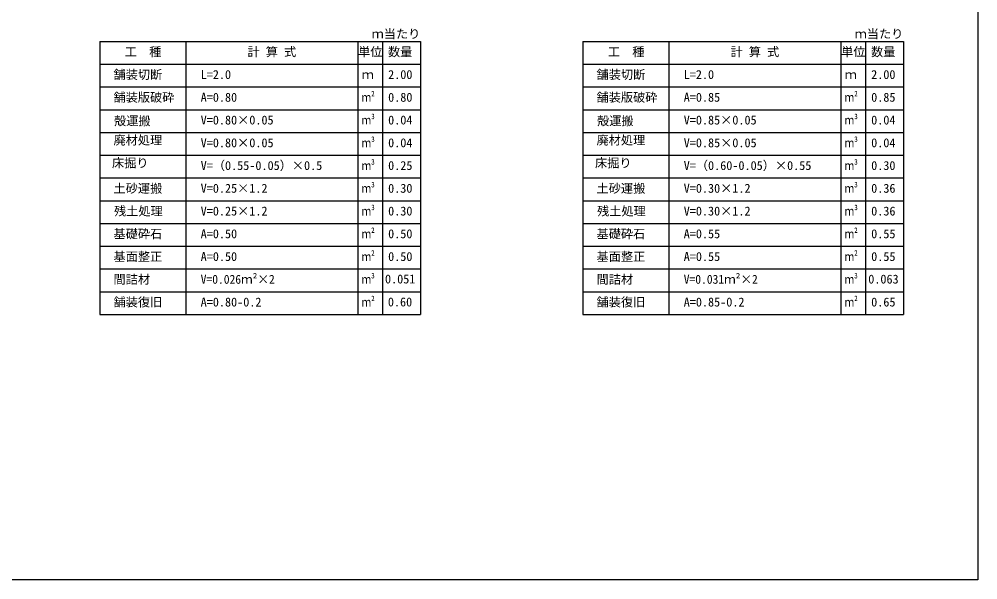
# Model space of a CAD drawing. Units: millimetres, scale not verified. Extents: x -9755 to 16726, y -7413 to 4835.
# Drawn here: x -6805 to -3855, y -2028 to -303 of the extents above; entities that cross this region are included whole.
import ezdxf
from ezdxf.enums import TextEntityAlignment as Align

# ---------------------------------------------------------------- set-up
doc = ezdxf.new("R2010")
doc.units = ezdxf.units.MM
doc.header["$LTSCALE"] = 15
doc.layers.add('0-7', color=4, linetype='Continuous')
doc.layers.add('0-F', color=5, linetype='Continuous')
doc.styles.add('ＭＳ ゴシック', font='')
doc.styles.get('ＭＳ ゴシック').set_extended_font_data('MS Gothic')

msp = doc.modelspace()

# ---------------------------------------------------------------- linework, layer by layer
at = {"layer": '0-7', "color": 7}
for p, q in [((-6557.55, -371.07), (-6557.55, -1211.07)), ((-6292.32, -371.07), (-6292.32, -1211.07)), ((-5763.51, -371.07), (-5763.51, -1211.07)), ((-5687.73, -371.07), (-5687.73, -1211.07)), ((-5570.85, -371.07), (-5570.85, -1211.07)), ((-5071.13, -371.07), (-5071.13, -1211.07)), ((-4805.9, -371.07), (-4805.9, -1211.07)), ((-4277.09, -371.07), (-4277.09, -1211.07)), ((-4201.3, -371.07), (-4201.3, -1211.07)), ((-4084.42, -371.07), (-4084.42, -1211.07)), ((-6557.55, -441.07), (-5570.85, -441.07)), ((-5071.13, -441.07), (-4084.42, -441.07)), ((-6557.55, -511.07), (-5570.85, -511.07)), ((-5071.13, -511.07), (-4084.42, -511.07)), ((-6557.55, -581.07), (-5570.85, -581.07)), ((-5071.13, -581.07), (-4084.42, -581.07)), ((-6557.55, -651.07), (-5570.85, -651.07)), ((-5071.13, -651.07), (-4084.42, -651.07)), ((-6557.55, -721.07), (-5570.85, -721.07)), ((-5071.13, -721.07), (-4084.42, -721.07)), ((-6557.55, -791.07), (-5570.85, -791.07)), ((-5071.13, -791.07), (-4084.42, -791.07)), ((-6557.55, -861.07), (-5570.85, -861.07)), ((-5071.13, -861.07), (-4084.42, -861.07)), ((-6557.55, -931.07), (-5570.85, -931.07)), ((-5071.13, -931.07), (-4084.42, -931.07)), ((-6557.55, -1001.07), (-5570.85, -1001.07)), ((-5071.13, -1001.07), (-4084.42, -1001.07)), ((-6557.55, -1071.07), (-5570.85, -1071.07)), ((-5071.13, -1071.07), (-4084.42, -1071.07)), ((-6557.55, -1141.07), (-5570.85, -1141.07)), ((-5071.13, -1141.07), (-4084.42, -1141.07)), ((-6557.55, -1211.07), (-5570.85, -1211.07)), ((-5071.13, -1211.07), (-4084.42, -1211.07))]:
    msp.add_line(p, q, dxfattribs=at)
for points in [[(-6557.55, -371.07), (-6292.32, -371.07), (-5570.85, -371.07)], [(-5071.13, -371.07), (-4805.9, -371.07), (-4084.42, -371.07)]]:
    msp.add_lwpolyline(points, dxfattribs=at)
at = {"layer": '0-F'}
msp.add_lwpolyline([(-9755.46, -2027.5), (-9755.46, 2027.5), (-3855.46, 2027.5), (-3855.46, -2027.5)], close=True, dxfattribs=at)

# ---------------------------------------------------------------- texts
at = {"layer": '0-7', "style": 'ＭＳ ゴシック'}
for s, p in [('ｍ当たり', (-5720.98, -369.45)), ('ｍ当たり', (-4234.56, -369.45)), ('工\u3000種', (-6480.32, -424.82)), ('計 算 式', (-6102.92, -424.82)), ('単位', (-5762.54, -424.73)), ('数量', (-5670.5, -424.9)), ('工\u3000種', (-4993.9, -424.82)), ('計 算 式', (-4616.49, -424.82)), ('単位', (-4276.11, -424.73)), ('数量', (-4184.08, -424.9)), ('舗装切断', (-6515.26, -494.82)), ('L=2.0', (-6246.92, -494.82)), ('ｍ', (-5751.44, -494.82)), ('2.00', (-5670.09, -494.82)), ('舗装切断', (-5028.83, -494.82)), ('L=2.0', (-4760.5, -494.82)), ('ｍ', (-4265.02, -494.82)), ('2.00', (-4183.66, -494.82)), ('舗装版破砕', (-6515.26, -564.82)), ('A=0.80', (-6246.92, -564.82)), ('0.80', (-5670.09, -564.82)), ('舗装版破砕', (-5028.83, -564.82)), ('A=0.85', (-4760.5, -564.82)), ('0.85', (-4183.66, -564.82)), ('殻運搬', (-6513.7, -637.31)), ('V=0.80×0.05', (-6246.92, -634.82)), ('0.04', (-5670.09, -634.82)), ('殻運搬', (-5027.27, -637.31)), ('V=0.85×0.05', (-4760.5, -634.82)), ('0.04', (-4183.66, -634.82)), ('廃材処理', (-6515.26, -696.6)), ('V=0.80×0.05', (-6246.92, -704.82)), ('0.04', (-5670.09, -704.82)), ('廃材処理', (-5028.83, -696.6)), ('V=0.85×0.05', (-4760.5, -704.82)), ('0.04', (-4183.66, -704.82)), ('床掘り', (-6519.94, -766.8)), ('V=（0.55-0.05）×0.5', (-6246.92, -774.82)), ('床掘り', (-5033.51, -766.8)), ('V=（0.60-0.05）×0.55', (-4760.5, -774.82)), ('0.25', (-5670.09, -774.82)), ('0.30', (-4183.66, -774.82)), ('土砂運搬', (-6515.26, -844.82)), ('V=0.25×1.2', (-6246.92, -844.82)), ('0.30', (-5670.09, -844.82)), ('土砂運搬', (-5028.83, -844.82)), ('V=0.30×1.2', (-4760.5, -844.82)), ('0.36', (-4183.66, -844.82)), ('残土処理', (-6513.7, -915.01)), ('V=0.25×1.2', (-6246.92, -914.82)), ('0.30', (-5670.09, -914.82)), ('残土処理', (-5027.27, -915.01)), ('V=0.30×1.2', (-4760.5, -914.82)), ('0.36', (-4183.66, -914.82)), ('基礎砕石', (-6515.26, -984.82)), ('A=0.50', (-6246.92, -984.82)), ('0.50', (-5670.09, -984.82)), ('基礎砕石', (-5028.83, -984.82)), ('A=0.55', (-4760.5, -984.82)), ('0.55', (-4183.66, -984.82)), ('基面整正', (-6515.26, -1054.82)), ('A=0.50', (-6246.92, -1054.82)), ('0.50', (-5670.09, -1054.82)), ('基面整正', (-5028.83, -1054.82)), ('A=0.55', (-4760.5, -1054.82)), ('0.55', (-4183.66, -1054.82)), ('間詰材', (-6515.26, -1124.82)), ('0.051', (-5679.69, -1123.91)), ('間詰材', (-5028.83, -1124.82)), ('0.063', (-4192.68, -1124.2)), ('舗装復旧', (-6515.26, -1194.82)), ('A=0.80-0.2', (-6246.92, -1194.82)), ('0.60', (-5670.87, -1194.51)), ('舗装復旧', (-5028.83, -1194.82)), ('A=0.85-0.2', (-4760.5, -1194.82)), ('0.65', (-4183.66, -1194.82))]:
    msp.add_text(s, height=27.49, dxfattribs=at).set_placement(p, align=Align.BOTTOM_LEFT)
for s, width, p in [('ｍ²', 0.75, (-5751.44, -564.82)), ('ｍ²', 0.75, (-4265.02, -564.82)), ('ｍ³', 0.75, (-5751.44, -634.82)), ('ｍ³', 0.75, (-4265.02, -634.82)), ('ｍ³', 0.75, (-5751.44, -704.82)), ('ｍ³', 0.75, (-4265.02, -704.82)), ('ｍ³', 0.75, (-5751.44, -774.82)), ('ｍ³', 0.75, (-4265.02, -774.82)), ('ｍ³', 0.75, (-5751.44, -844.82)), ('ｍ³', 0.75, (-4265.02, -844.82)), ('ｍ³', 0.75, (-5751.44, -914.82)), ('ｍ³', 0.75, (-4265.02, -914.82)), ('ｍ²', 0.75, (-5751.44, -984.82)), ('ｍ²', 0.75, (-4265.02, -984.82)), ('ｍ²', 0.75, (-5751.44, -1054.82)), ('ｍ²', 0.75, (-4265.02, -1054.82)), ('V=0.026ｍ²×2', 0.95, (-6246.92, -1124.82)), ('ｍ³', 0.75, (-5751.44, -1124.82)), ('V=0.031ｍ²×2', 0.95, (-4760.5, -1124.82)), ('ｍ³', 0.75, (-4265.02, -1124.82)), ('ｍ²', 0.75, (-5751.44, -1194.82)), ('ｍ²', 0.75, (-4265.02, -1194.82))]:
    msp.add_text(s, height=27.49, dxfattribs=dict(at, width=width)).set_placement(p, align=Align.BOTTOM_LEFT)

doc.saveas('drawing.dxf')
